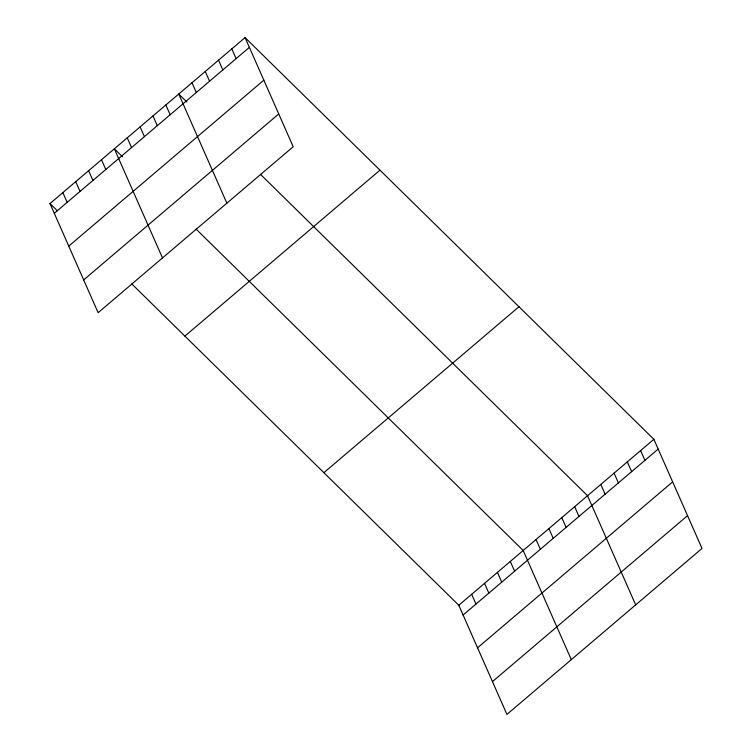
<?xml version="1.0" encoding="UTF-8"?>
<svg xmlns="http://www.w3.org/2000/svg" width="752" height="752" viewBox="0 0 752 752"><rect width="100%" height="100%" fill="white"/><g stroke="black" fill="none" stroke-linecap="round" stroke-linejoin="round"><path stroke-width="1.13" d="M245.067 37.6L293.205 146.743L98.127 312.7L49.989 203.557L245.067 37.6L653.873 439.3L702.011 548.443L506.933 714.4L458.795 605.257L131.75 283.889M54.294 213.314L249.373 47.367M68.761 246.111L263.839 80.163M83.669 279.904L278.738 113.947M184.898 336.116L379.967 170.159M323.886 472.688L518.965 306.741M458.795 605.257L653.873 439.3M463.1 615.014L658.179 449.066M477.567 647.81L672.645 481.863M492.466 681.603L687.544 515.646M186.919 102.056L178.741 94.028L226.878 203.172M260.502 174.361L587.547 495.718L635.684 604.871M122.538 156.82L114.36 148.793L162.507 257.936M196.122 229.125L523.166 550.483L571.313 659.636M49.989 203.557L57.349 210.786M640.601 450.58L644.915 460.346M627.337 461.869L631.642 471.636M614.074 473.149L618.379 482.916M600.81 484.438L605.116 494.205M574.669 506.679L578.974 516.436M561.791 517.63L566.106 527.396M548.922 528.581L553.228 538.347M536.044 539.532L540.35 549.298M510.298 561.443L514.603 571.2M497.42 572.394L501.725 582.161M484.542 583.345L488.847 593.112M231.804 48.889L236.109 58.647M471.673 594.296L475.978 604.063M218.531 60.169L222.846 69.936M205.268 71.459L209.573 81.216M192.004 82.739L196.31 92.505M165.863 104.979L170.168 114.746M152.985 115.93L157.3 125.697M140.116 126.881L144.422 136.648M127.238 137.832L131.544 147.599M101.492 159.744L105.797 169.51M88.614 170.695L92.919 180.461M75.736 181.646L80.05 191.412M62.867 192.606L67.172 202.363"/></g></svg>
